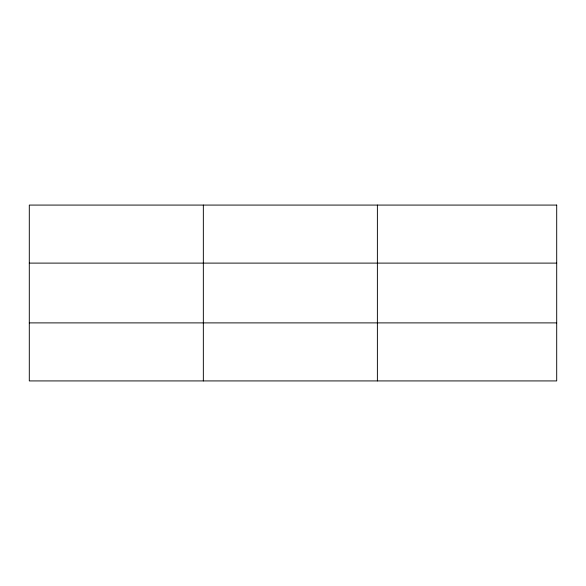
<?xml version="1.0" encoding="UTF-8"?>
<svg xmlns="http://www.w3.org/2000/svg" width="586" height="586" viewBox="0 0 586 586"><rect width="100%" height="100%" fill="white"/><g stroke="black" fill="none" stroke-linecap="round" stroke-linejoin="round"><path stroke-width="0.88" d="M203.342 205.078L203.342 380.922M377.384 205.078L377.384 380.922M29.3 263.107L556.7 263.107M29.3 322.893L556.7 322.893M556.7 205.078L556.7 380.922L29.3 380.922L29.3 205.078L556.7 205.078"/></g></svg>
